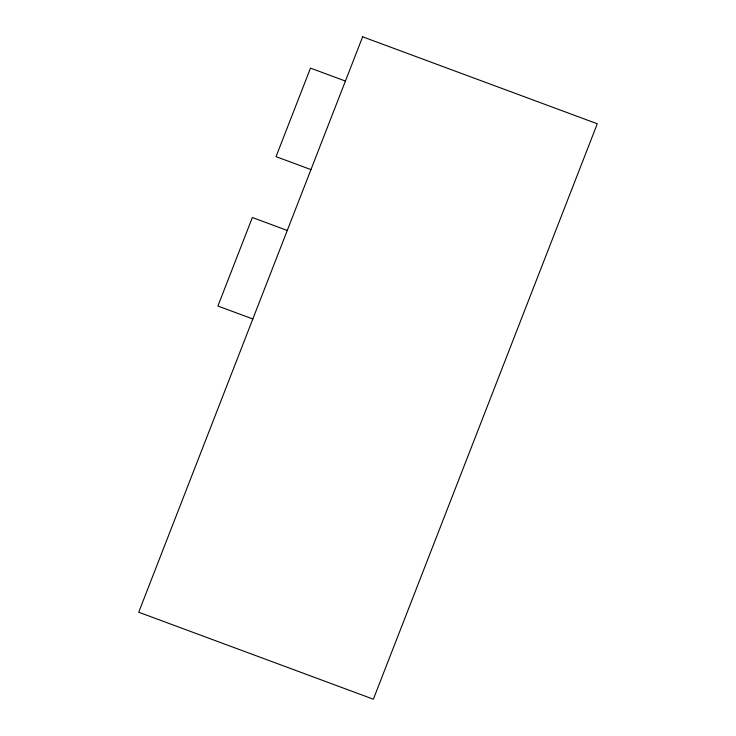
<?xml version="1.0" encoding="UTF-8"?>
<svg xmlns="http://www.w3.org/2000/svg" width="736" height="736" viewBox="0 0 736 736"><rect width="100%" height="100%" fill="white"/><g stroke="black" fill="none" stroke-linecap="round" stroke-linejoin="round"><path stroke-width="1.1" d="M345.414 81.061L310.491 68.117L276.037 156.648L310.96 169.593M287.27 230.451L252.356 217.506L217.902 306.038L252.825 318.973M362.636 36.8L138.708 612.223L373.364 699.2L597.292 123.777L362.636 36.8"/></g></svg>
